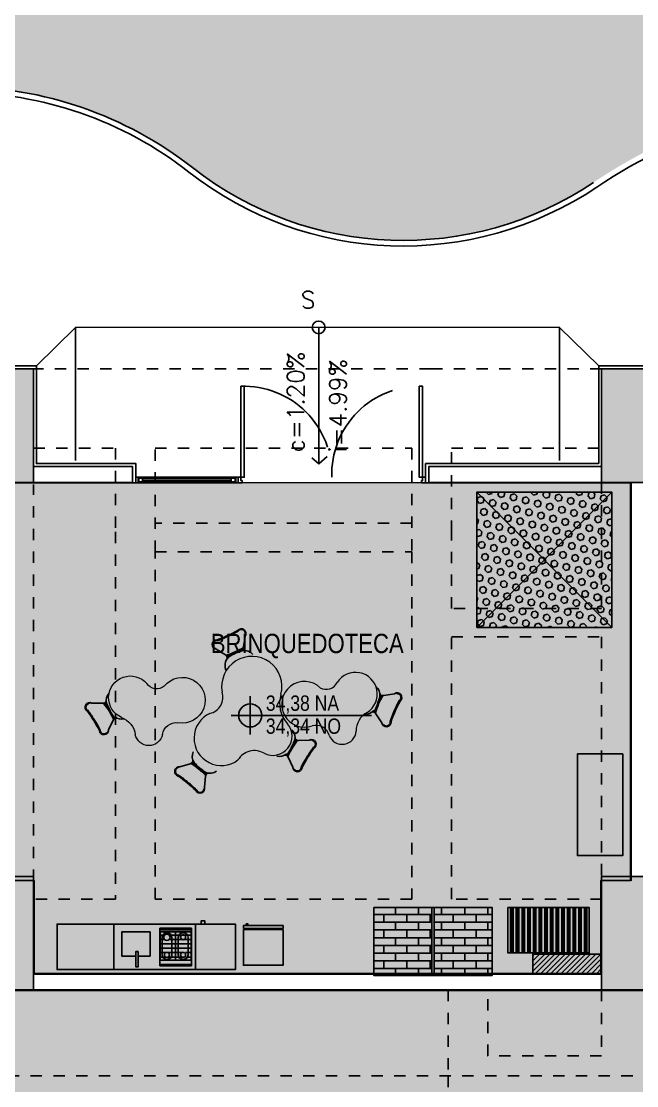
# Model space of a CAD drawing. Header units: metres. Extents: x -154 to 570, y -18 to 184.
# Drawn here: x 20.19 to 25.61, y 3.12 to 12.49 of the extents above; entities that cross this region are included whole.
import ezdxf
from ezdxf.enums import TextEntityAlignment as Align
from ezdxf.xclip import XClip

# ---------------------------------------------------------------- set-up
doc = ezdxf.new("R2010")
doc.units = ezdxf.units.M
doc.header["$XCLIPFRAME"] = 0
for name, pattern in [('DASHDOT', [1, 0.5, -0.25, 0, -0.25]), ('PUC TORRE B$0$DASHEDX2', [1.5, 1, -0.5]), ('PUC TORRE B$0$ESTILO_TQS_0004', [1.1199999999999999, 0.5, -0.2, 0.01, -0.2, 0.01, -0.2]), ('PUC$0$DASHEDX2', [1.5, 1, -0.5])]:
    doc.linetypes.add(name, pattern=pattern)
for name, color, linetype in [('ARQ-AUX', 7, 'Continuous'), ('ARQ-SIM - EMBASAM', 1, 'Continuous'), ('ARQ-TXT - EMBASAM', 2, 'Continuous'), ('PA-NIVEL', 7, 'Continuous'), ('PA-PAISAGISMO', 7, 'Continuous'), ('PA-PLANTIO', 84, 'DASHDOT'), ('PUC TORRE B$0$1', 232, 'PUC TORRE B$0$DASHEDX2'), ('PUC TORRE B$0$205', 7, 'PUC TORRE B$0$ESTILO_TQS_0004'), ('PUC TORRE B$0$4', 2, 'Continuous'), ('PUC TORRE B$0$JL-LAY', 7, 'Continuous'), ('PUC TORRE B$0$JL-LAY-01', 7, 'Continuous'), ('PUC TORRE B$0$LAY', 7, 'Continuous'), ('PUC$0$ARQ-ALV ACAB', 4, 'Continuous'), ('PUC$0$ARQ-ALV OSSO', 5, 'Continuous'), ('PUC$0$ARQ-CAX @ 1', 1, 'Continuous'), ('PUC$0$ARQ-ENCH', 1, 'Continuous'), ('PUC$0$ARQ-PRJ', 7, 'PUC$0$DASHEDX2')]:
    doc.layers.add(name, color=color, linetype=linetype)
doc.layers.add('PUC TORRE B$0$ARVORE', color=7, linetype='Continuous', lineweight=0)
doc.layers.add('PUC$0$ARQ-FORRO', color=9, linetype='Continuous', lineweight=5)
doc.styles.add('Adesa', font='ARIALN.TTF')
doc.styles.add('Romans', font='romans.shx')
pattern_1 = [(0, (2238.467197646939, -406.7724072351666), (0, 0.0677418), []), (90, (2238.467197646939, -406.7724072351666), (-0.1016, 0.0677418), [0.0677418, -0.0677418])]

# ---------------------------------------------------------------- blocks, each defined once
blk = doc.blocks.new('A$C23B574F5')
at = {"layer": 'PA-PLANTIO'}
h = blk.add_hatch(dxfattribs=at)
h.set_pattern_fill('DOTS', color=256, scale=0.075, style=0)
h.set_pattern_definition([(0, (-753.5702859234667, 160.3368946372611), (0.05953124999999999, 0.1190625), [0, -0.1190625])])
edge = h.paths.add_edge_path()
edge.add_line((5.6471379322644, 11.91309083452503), (19.63713947597205, 11.91309083452505))
edge.add_arc((19.63713947597204, 8.571317961250827), 3.341772873274227, 51.89850503462611, 89.99999999999989, ccw=False)
edge.add_arc((23.5540871295647, 13.56651805394638), 3.006022246848249, 231.8985050346254, 303.9021427119769)
edge.add_arc((27.82764212869518, 7.207311020256581), 4.655752118657622, 90.00000000000148, 123.9021427119796, ccw=False)
edge.add_line((27.82764212869506, 11.8630631389142), (27.82764382394578, 12.21306313891062))
edge.add_line((27.82764382394578, 12.21306313891062), (33.58726849330014, 12.21303872888861))
edge.add_arc((33.60552698468043, 4.990001946815674), 7.223059859068456, 64.87318135978848, 90.14483274829229, ccw=False)
edge.add_line((36.67260613036171, 11.52954468632071), (36.52398812916158, 11.21266507240115))
edge.add_line((36.52398812916158, 11.21266507240115), (40.35822401174743, 9.414360377448636))
edge.add_arc((40.78736014314138, 10.32943870426199), 1.010705774927249, 244.8752500238889, 333.8947988730812)
edge.add_line((41.69496143245283, 9.884707253708408), (36.87879166007372, 12.15538880395325))
edge.add_line((36.87879166007372, 12.15538880395325), (25.95489646757983, 17.48008694338371))
edge.add_line((25.95489646757983, 17.48008694338371), (22.9760299936753, 14.60791896651687))
edge.add_arc((20.13292948327353, 17.20423515933889), 3.850204966668223, 270.00000000000347, 317.5977068586785, ccw=False)
edge.add_line((20.13292948327376, 13.35403019267067), (9.498391149525899, 13.35403019267064))
edge.add_arc((9.498391149526391, 24.43984420138084), 11.0858140087102, 245.934321572774, 269.99999999999744, ccw=False)
edge.add_line((4.977778257290424, 14.31762451821523), (3.908959512757629, 12.19177934306619))
edge.add_arc((5.647137932264588, 17.47293885096174), 5.559848016436714, 251.7821678028428, 269.9999999999981)
at = {"layer": 'PA-PAISAGISMO', "color": 7}
for p, q in [((20.66863220787398, 9.794729209230047), (20.32498870526239, 9.454925222021762)), ((24.93134560419754, 9.795225232605556, -1.819982839693817e-09), (20.66863220787398, 9.794729209230047)), ((20.66863220787398, 9.794729209230047), (20.66947922437321, 8.621108911258949, 3.727725630743497e-06)), ((24.93134519740712, 9.794661586574673), (24.93049818090789, 8.621041288603575, 3.727725631145953e-06)), ((24.93134519740712, 9.794661586574673), (25.27498870001871, 9.454857599366388)), ((22.8100253065688, 8.594186805762376, 4.318356324108232e-06), (22.75008011685409, 8.644582861612662, 5.654990914341663e-06))]:
    blk.add_line(p, q, dxfattribs=at)
at = {"layer": 'PA-PAISAGISMO', "color": 7, "elevation": 4.318356323902826e-06}
blk.add_lwpolyline([(22.810025306567, 9.794186805762376), (22.8100253065688, 8.594186805762376), (22.88621632400478, 8.657938329192007)], dxfattribs=at)
at = {"layer": 'PA-PAISAGISMO', "color": 7}
blk.add_circle((22.810025306567, 9.794186805762376, 4.318356324716093e-06), 0.0562029828411177, dxfattribs=at)
at = {"layer": 'PA-PAISAGISMO', "ltscale": 0.1}
for centre, radius, start, end in [((19.63713947597216, 8.571317961251527, -2.449992414360688e-06), 3.341772873273539, 51.89850503462058, 90), ((19.63713947597216, 8.571317961251527, -2.449992414360688e-06), 3.291772873273539, 51.89850503462058, 90), ((27.82764212869506, 7.20731102025788, -2.449992414360688e-06), 4.605752118656316, 90, 123.902142711992), ((23.55408712956478, 13.56651805394607, -2.449992414350824e-06), 3.056022246847973, 231.8985050346206, 303.9021427119998), ((23.55408712956478, 13.56651805394607, -2.449992414350824e-06), 3.006022246847973, 231.8985050346206, 303.9021427119998)]:
    blk.add_arc(centre, radius, start, end, dxfattribs=at)
at = {"layer": 'PA-NIVEL', "insert": (22.65246368414075, 10.11267507623553, 6.47753448665082e-06), "char_height": 0.15, "attachment_point": 1, "style": 'Romans'}
blk.add_mtext_dynamic_manual_height_columns('S{\\C7; }', width=0.3358068664774692, gutter_width=0, heights=[0.06256572396091631], dxfattribs=at)
at = {"layer": 'PA-NIVEL', "char_height": 0.15, "attachment_point": 1, "rotation": 90, "style": 'Romans'}
for s, insert in [('c=1.20%{\\C7; }', (22.53329514896745, 8.694139085261243, 3.656416792171823e-06)), ('i=4.99%{\\C7; }', (22.90435511474357, 8.694139085261243, 3.656416792171823e-06))]:
    blk.add_mtext_dynamic_manual_height_columns(s, width=2.128036967483695, gutter_width=0, heights=[0.6232018063408313], dxfattribs=dict(at, insert=insert))
blk = doc.blocks.new('PUC TORRE B$0$cozinha')
for p, q in [((4e-16, -0.3499999999999943), (-0.3999999999999968, -0.3499999999999943)), ((-0.3638704406157887, -0.3860306259255139), (-0.0338704406157904, -0.3860306259255139)), ((-0.3638704406157958, -0.6660306259255436), (-0.3638704406157887, -0.3860306259255139)), ((-0.34854508251333, -0.6660306259255436), (-0.3485450825133229, -0.3860306259255139)), ((-0.3310594975011059, -0.3892610614940395), (-0.0821271714045269, -0.3892610614940395)), ((-0.3310594975011059, -0.3892610614940395), (-0.0821271714045127, -0.3892610614940395)), ((-0.3310594975011059, -0.6633635491348286), (-0.3310594975011059, -0.3892610614940395)), ((-0.3231246377244661, -0.4626941026029386), (-0.3231246377244661, -0.4566583161069105)), ((-0.3039718284855839, -0.3892610614940395), (-0.3039718284855839, -0.4464777117909194)), ((-0.3039718284855839, -0.4666321976706627), (-0.303971828485591, -0.4498379361715195)), ((-0.2831246377244669, -0.4166583161069184), (-0.1300620311811658, -0.4166583161069184)), ((-0.2634711277436184, -0.3892610614940395), (-0.2634711277436255, -0.4491492680774912)), ((-0.2634711277436255, -0.4639606413840909), (-0.2634711277436326, -0.4525094924580629)), ((-0.2634711277436255, -0.4673208657646626), (-0.2634711277436326, -0.5816317449477709)), ((-0.2261158492036843, -0.3892610614940395), (-0.2261158492036914, -0.660863549134831)), ((-0.18851299681062, -0.3892610614940395), (-0.1885129968106272, -0.660863549134831)), ((-0.1504862767151609, -0.3892610614940395), (-0.1504862767151609, -0.437864759470358)), ((-0.150486276715168, -0.4752451499912809), (-0.1504862767151751, -0.4528139683019106)), ((-0.1504862767151751, -0.4670163899208433), (-0.150486276715168, -0.5933385217689704)), ((-0.1079711277436219, -0.3892610614940395), (-0.1079711277436219, -0.4386188906476889)), ((-0.1079711277436219, -0.4744910188139501), (-0.107971127743629, -0.4551395963321454)), ((-0.107971127743629, -0.4646907618906369), (-0.107971127743629, -0.5956641497992337)), ((-0.0900620311811595, -0.4566583161069105), (-0.0900620311811666, -0.462694102602967)), ((-0.0821271714045127, -0.3892610614940395), (-0.0821271714045411, -0.6633635491348286)), ((-0.0452843693768417, -0.3860306259255139), (-0.0452843693768488, -0.6660306259255151)), ((-0.0338704406157904, -0.3860306259255139), (-0.0338704406157975, -0.6660306259255151)), ((-0.3310594975011059, -0.5263123053144341), (-0.082127171404534, -0.5263123053144341)), ((-0.303971828485591, -0.4699924220512344), (-0.303971828485591, -0.5804285599696755)), ((-0.1300620311811658, -0.502694102602959), (-0.2831246377244669, -0.502694102602959)), ((-0.2831246377244669, -0.5596828695739761), (-0.1300620311811658, -0.5596828695739761)), ((-0.3231246377244661, -0.6057186560700245), (-0.3231246377244661, -0.5996828695739965)), ((-0.303971828485591, -0.6229509051872526), (-0.303971828485591, -0.6633635491348286)), ((-0.1300620311811658, -0.6457186560700166), (-0.2831246377244669, -0.6457186560700166)), ((-0.2634711277436255, -0.6217477202091573), (-0.2634711277436255, -0.6633635491348286)), ((-0.1504862767151751, -0.6100409433879292), (-0.150486276715168, -0.6633635491348286)), ((-0.107971127743629, -0.6077153153576944), (-0.107971127743629, -0.6633635491348286)), ((-0.0900620311811595, -0.5996828695739965), (-0.0900620311811666, -0.6057186560700245)), ((-0.0338704406157975, -0.6660306259255151), (-0.3638704406157958, -0.6660306259255436)), ((-0.0821271714045411, -0.6633635491348286), (-0.3310594975011059, -0.6633635491348286))]:
    blk.add_line(p, q)
for points in [[(1.8e-15, -1.069999999999993), (1.8e-15, 0), (-0.3999999999999968, 0), (-0.3999999999999968, -1.069999999999993)], [(-0.4299999999999966, -0.269999999999996), (-0.3999999999999968, -0.269999999999996), (-0.3999999999999968, -0.2999999999999971), (-0.4299999999999966, -0.2999999999999971)], [(-0.160326432060967, -0.8569696130208797), (-0.022850914035641, -0.8569696130208797), (-0.022850914035641, -0.8757981996219257), (-0.160326432060967, -0.8757981996219257)]]:
    blk.add_lwpolyline(points, close=True)
for points in [[(-0.1999999999999975, -0.9998583489498004), (-0.3317265487209484, -0.9998583489498004), (-0.3317265487209484, -0.7508448753613095), (-0.1999999999999975, -0.7508448753613095)], [(-0.1185421393192287, -0.8757981996219257), (-0.1185421393192287, -0.9998583489498004), (-0.3317265487209484, -0.9998583489498004), (-0.3317265487209484, -0.7508448753613095), (-0.1185421393192287, -0.7508448753613095), (-0.1185421393192287, -0.8569696130208797)]]:
    blk.add_lwpolyline(points)
for centre, radius in [((-0.2842980932052983, -0.4599151791113627), 0.0221044494423239), ((-0.1295535394315239, -0.4599151791113912), 0.0221044494423239), ((-0.2842980932052983, -0.6029397325784487), 0.0280624818763311), ((-0.1295535394315239, -0.6029397325784487), 0.0221044494423239)]:
    blk.add_circle(centre, radius)
for centre, radius, start, end in [((-0.2831246377244669, -0.4566583161069105), 0.0400000000000001, 90.00000000000159, 180), ((-0.2831246377244669, -0.4626941026029386), 0.0399999999999992, 180, 270), ((-0.1300620311811587, -0.4566583161069105), 0.0400000000000005, 3.2569e-12, 90.00000000000811), ((-0.1300620311811658, -0.462694102602967), 0.040000000000001, 269.9999999999968, 359.9999999999968), ((-0.2831246377244669, -0.5996828695739965), 0.0400000000000001, 90.00000000000159, 180), ((-0.1300620311811587, -0.5996828695739965), 0.0400000000000005, 3.2569e-12, 90.00000000000811), ((-0.2831246377244669, -0.6057186560700245), 0.0399999999999992, 180, 270), ((-0.1300620311811658, -0.6057186560700245), 0.040000000000001, 269.9999999999968, 359.9999999999968)]:
    blk.add_arc(centre, radius, start, end)
blk = doc.blocks.new('PUC TORRE B$0$aeryrt')
at = {"layer": 'PUC TORRE B$0$LAY', "true_color": 0xbd282d}
h = blk.add_hatch(dxfattribs=at)
h.set_pattern_fill('ANGLE', color=242)
h.set_pattern_definition([(0, (0, 0), (0, 6.985), [5.08, -1.905]), (90, (0, 0), (-6.985, 4.277078946022131e-16), [5.08, -1.905])])
h.paths.add_polyline_path([(2237.957277743279, -406.4724072351665), (2238.997117550598, -406.4724072351665), (2238.997117550598, -407.0724072351666), (2237.957277743279, -407.0724072351666)])
at = {"layer": 'PUC TORRE B$0$LAY'}
h = blk.add_hatch(dxfattribs=at)
h.set_pattern_fill('AR-BRSTD', color=256, scale=0.001)
h.set_pattern_definition(pattern_1)
h.paths.add_polyline_path([(2238.467197646939, -406.4724072351665), (2237.957277743279, -406.4724072351665), (2237.957277743279, -407.0724072351666), (2238.467197646939, -407.0724072351666)])
h = blk.add_hatch(dxfattribs=at)
h.set_pattern_fill('AR-BRSTD', color=256, scale=0.001)
h.set_pattern_definition(pattern_1)
h.paths.add_polyline_path([(2238.487197646939, -406.4724072351665), (2238.997117550598, -406.4724072351665), (2238.997117550598, -407.0724072351666), (2238.487197646939, -407.0724072351666)])
for points in [[(2237.957277743279, -406.4724072351665), (2238.997117550598, -406.4724072351665), (2238.997117550598, -407.0724072351666), (2237.957277743279, -407.0724072351666)], [(2238.487197646939, -407.0724072351666), (2238.467197646939, -407.0724072351666), (2238.467197646939, -406.4724072351665), (2238.487197646939, -406.4724072351665)]]:
    blk.add_lwpolyline(points, close=True, dxfattribs=at)
blk = doc.blocks.new('PUC TORRE B$0$rfty')
at = {"layer": 'PUC TORRE B$0$JL-LAY-01'}
for p, q in [((2238.79827766624, -407.4698790651083), (2238.797626263393, -407.4737936104052)), ((2238.803849414506, -407.5128831403423), (2238.842107291257, -407.5996415698963)), ((2238.845817341477, -407.6200191219219), (2239.00425955417, -407.6463848172049)), ((2239.078661192986, -407.5586134005324), (2239.014368819146, -407.6283068786934))]:
    blk.add_line(p, q, dxfattribs=at)
for centre, radius, start, end in [((2238.830516390289, -407.481848906389), 0.0409176156988793, 53.29806434605936, 229.3283197141704), ((2238.829441910853, -407.4799771278515), 0.0327594415930612, 45.46838859993795, 162.0462656115342), ((2239.164772756345, -406.1925407659335), 1.294130990124435, 256.1494666407175, 264.9549809104627), ((2238.842649206897, -407.4876440418368), 0.0471052002714129, 162.900505189022, 206.8944342669193), ((2239.161466957593, -406.2102934407759), 1.284076523905109, 256.0733576528499, 260.5677017116307), ((2239.168959530051, -406.1640056654444), 1.330966398110845, 260.5760730654852, 264.9070689983834), ((2239.065104277456, -407.5191927007837), 0.0327594415930465, 359.0581819396077, 115.6360589512089), ((2239.063481536972, -407.5206156464172), 0.040917615698934, 291.7761278369703, 107.8063832052356), ((2239.04693434514, -407.519951905854), 0.0509254265614076, 315.0442113913239, 0.2483482701969231), ((2238.868537508137, -407.7272566536441), 0.0965237967915878, 97.36236880071766, 155.2351444257892), ((2238.818108194549, -407.6145374908215), 0.0282461520031622, 309.3726543515804, 31.82732570309598), ((2239.02696591208, -407.0247795284267), 0.6092361666212187, 252.7132951755765, 268.3911523755486), ((2238.852509799832, -408.1404034170498), 0.5088879263494751, 81.87094510115564, 89.58805843099682), ((2238.829404428877, -408.13655855046), 0.5088879263494751, 71.51638912014498, 79.23350244997461), ((2239.032250662242, -407.6501720288296), 0.0282461520031622, 129.2771218480539, 211.7317931995432), ((2239.249253808043, -407.8969668878245), 0.5133463336214393, 155.8353464091655, 159.1891988621329), ((2238.94803553708, -407.740485582798), 0.0965237967915878, 5.869303125356541, 63.74207875041488)]:
    blk.add_arc(centre, radius, start, end, dxfattribs=at)
blk = doc.blocks.new('PUC TORRE B$0$fy')
at = {"layer": 'PUC TORRE B$0$ARVORE', "linetype": 'Continuous', "ltscale": 0.01}
for centre, radius, start, end in [((2240.315297953367, -410.3458857311001), 0.2015844579105656, 11.90225777879921, 254.6848960720229), ((2240.60861689894, -410.2598855467727), 0.1058428138272266, 204.817213413901, 299.6700735469907), ((2240.735434350175, -410.5278353844603), 0.1910744091215983, 267.4092089220668, 112.9238008493676), ((2240.224262865715, -410.6546883040812), 0.1204583982134495, 341.157780564274, 71.71598140360395), ((2240.456179482961, -410.7244559067569), 0.121885827314658, 165.3318392514336, 322.1530843818377), ((2240.707990117437, -410.9070440006874), 0.1892662593035654, 84.2971620740757, 145.278210163242)]:
    blk.add_arc(centre, radius, start, end, dxfattribs=at)
blk = doc.blocks.new('PUC TORRE B$0$dtyuty')
at = {"layer": 'PUC TORRE B$0$LAY'}
h = blk.add_hatch(dxfattribs=at)
h.set_pattern_fill('GOST_GROUND', color=256, scale=0.005, angle=45.00000000006678)
h.set_pattern_definition([(90, (0, 0), (0.04999999999994173, 0.05000000000005828), [0.1]), (90, (0.01060660171778585, 0.01060660171781058), (0.04999999999994173, 0.05000000000005828), [0.1]), (90, (0.0212132034355717, 0.02121320343562115), (0.04999999999994173, 0.05000000000005828), [0.1])])
h.paths.add_polyline_path([(2241.146716649669, -406.8724072351665), (2241.146716649669, -406.4724072351665), (2240.430087085781, -406.4724072351665), (2240.430087085781, -406.8724072351665)])
blk.add_lwpolyline([(2240.430087085781, -406.4724072351665), (2241.146716649669, -406.4724072351665), (2241.146716649669, -406.8724072351665), (2240.430087085781, -406.8724072351665)], close=True, dxfattribs=at)
blk = doc.blocks.new('PUC TORRE B$0$A$C62b66212')
at = {"layer": 'PUC TORRE B$0$JL-LAY'}
h = blk.add_hatch(dxfattribs=at)
h.set_pattern_fill('HEX', color=254, scale=0.01, angle=315.4262433211011, style=0)
h.set_pattern_definition([(315.4262433211011, (-2182.223607189607, 30.49117753555573), (0.03859529237420677, 0.03917385490419587), [0.03174999999999999, -0.06349999999999999]), (75.42624332110111, (-2182.223607189607, 30.49117753555573), (-0.05322319969830261, 0.01383757621045295), [0.03174999999999985, -0.06349999999999971]), (15.42624332110112, (-2182.200990153938, 30.46889453311963), (-0.01462790732409585, 0.0530114311146488), [0.03175, -0.0635])])
h.paths.add_polyline_path([(0.09622593715146621, 4.277390350591425), (-1.093774062848588, 4.277390350591538), (-1.093774062848588, 3.885200524224281), (-1.09377112387012, 3.885200524213481), (-1.093774062848588, 3.090201578327203), (0.09622593715101146, 3.09020157832709)])
at = {"layer": 'PUC TORRE B$0$ARVORE', "linetype": 'Continuous', "ltscale": 0.01}
for centre, radius, start, end in [((-3.073506040660504, 2.567237624614563, 4.318352218877132e-06), 0.2656254497157169, 345.2220216266667, 190.7366135539705), ((-3.474823843170725, 2.473549357600461, 4.31835221957811e-06), 0.147139248794652, 282.6300261184906, 17.48288625158905), ((-2.566277274012464, 2.418657872501569, 4.318352217893536e-06), 0.2631118184514553, 162.1099747786831, 223.0910228678472), ((-3.341467413210466, 2.111632040112283, 4.318352219201461e-06), 0.2406446576546024, 114.8642353798653, 307.3485438801885), ((-2.888284460467275, 2.130072805326165, 4.31835221837795e-06), 0.1694417260964781, 243.1446519560333, 39.96589708642938), ((-3.051148569217276, 1.835410705512913, 4.318352218568584e-06), 0.1674573604313485, 58.97059326887571, 149.5287941082117)]:
    blk.add_arc(centre, radius, start, end, dxfattribs=at)
at = {"layer": 'PUC TORRE B$0$JL-LAY'}
for p, q in [((0.09622593715146621, 4.277390350591425, -4.318356323902769e-06), (-1.093774073241384, 3.08739035059137, -4.318356323902769e-06)), ((-1.093774062848588, 4.277390350591538, -4.318356323902769e-06), (0.09622593715146621, 3.08739035059137, -4.318356323902769e-06)), ((-3.147917761006347, 0.4621090734733642), (-2.797917761007803, 0.4621090734734778)), ((-3.147917761006347, 0.437109073471909), (-2.797917761007803, 0.437109073471909)), ((-3.147917761006347, 0.427109073469758), (-2.797917761007803, 0.4271090734700991)), ((-3.132917761006475, 0.4271090734698717), (-3.132917761007384, 0.4371090734716816))]:
    blk.add_line(p, q, dxfattribs=at)
at = {"layer": 'PUC TORRE B$0$JL-LAY', "elevation": -4.318356323902769e-06}
blk.add_lwpolyline([(-1.093774062848588, 3.08739035059137), (0.09622593715146621, 3.08739035059137), (0.09622593715146621, 4.277390350591425), (-1.093774062848588, 4.277390350591538)], close=True, dxfattribs=at)
at = {"layer": 'PUC TORRE B$0$JL-LAY'}
for points in [[(0.1924103420325807, 1.973954713066071), (0.1924103420325807, 1.973954713066071), (0.02612133005930417, 1.973954713066071), (-0.2075896579670555, 1.973954713066071), (-0.2075896579670555, 1.973954713066071), (-0.2075896579670555, 1.078954713067908), (0.1924103420325807, 1.078954713067453), (0.1924103420325807, 1.973954713066071)], [(-4.288324816709583, 0.07460907347513768), (-4.788324816710038, 0.07460907347604717), (-4.788324816710038, 0.4746090734775024), (-4.288324816709583, 0.4746090734763655)], [(-2.797917761007803, 0.437109073471909), (-2.797917761007803, 0.4621090734734778), (-3.147917761006347, 0.4621090734733642), (-3.147917761006347, 0.437109073471909)], [(-3.147917761006347, 0.427109073469758), (-3.147917761006347, 0.1121090734750467), (-2.797917761006438, 0.112109073474592), (-2.797917761007803, 0.4271090734700991)]]:
    blk.add_lwpolyline(points, dxfattribs=at)
blk.add_lwpolyline([(-3.122917761012623, 0.4771090734730095), (-3.107917761011841, 0.4771090734726684), (-3.107917761011386, 0.4621090734731368), (-3.122917761011713, 0.4621090734734778)], close=True, dxfattribs=at)
at = {"layer": 'PUC TORRE B$0$JL-LAY-01'}
for p, q in [((-1.996620705355326, 2.341949439518373, 4.318352216821848e-06), (-1.932713752064956, 2.489309495069676, 4.318352216758649e-06)), ((-1.818607830339261, 2.504117063087904, 4.318352216555015e-06), (-1.912043902025289, 2.487980435801489, 4.318352216720295e-06)), ((-4.481522382378898, 2.421226636533618, 4.318352221403301e-06), (-4.386725750332062, 2.419155698361664, 4.318352221228872e-06)), ((-4.281385080203108, 2.28731628561377, 4.318352220987676e-06), (-4.366482977169198, 2.423541953469964, 4.31835222119339e-06)), ((-4.333923431235235, 2.184948580188319, 4.318352221046499e-06), (-4.294205622631125, 2.271048440303531, 4.318352221005215e-06)), ((-1.929451924174373, 2.248526849756217, 4.318352216664632e-06), (-1.981524813895248, 2.327767649779105, 4.318352216789006e-06)), ((-1.896367922277932, 2.220493946160332, 4.318352216593771e-06), (-1.900008666765643, 2.222072860385083, 4.318352216601018e-06)), ((-4.362473760219018, 2.152310051110021, 4.31835222108687e-06), (-4.359108106972599, 2.154412518417672, 4.318352221081473e-06)), ((-2.766327902490048, 1.960242006319902, 4.318352218092422e-06), (-2.682018577708277, 2.096957120355341, 4.318352217987952e-06)), ((-2.566967714445582, 2.095306573206528, 4.31835221777657e-06), (-2.661750797430159, 2.0926879071028, 4.318352217949259e-06)), ((-3.706059485794867, 1.859540068256877, 4.318352219777238e-06), (-3.615495813039161, 1.887627635065201, 4.31835221962159e-06)), ((-3.597687628967833, 1.898204859617977, 4.318352219592833e-06), (-3.473793758500506, 1.795982584589922, 4.318352219328476e-06)), ((-2.713198918188482, 1.858179591737496, 4.318352217957769e-06), (-2.753413573753278, 1.9440485134146, 4.318352218062841e-06)), ((-3.742159198846366, 1.835514965071752, 4.31835221983459e-06), (-3.739633648873223, 1.838575943328237, 4.318352219831082e-06)), ((-2.684460470925842, 1.825706579644645, 4.318352217893244e-06), (-2.687838216651016, 1.827789564129773, 4.318352217900194e-06)), ((-3.491170446398428, 1.682239557722369, 4.318352219318721e-06), (-3.480795930603563, 1.776489542625541, 4.318352219334177e-06))]:
    blk.add_line(p, q, dxfattribs=at)
for centre, radius, start, end in [((-2.042262540705906, 2.493202705843885, 4.318352216960771e-06), 0.0965237967915878, 353.3647828188808, 51.23755844393188), ((-4.382169447022989, 2.447031946372135, 4.318352221230717e-06), 0.0282461520031622, 260.7172300816245, 343.1719014331179), ((-4.258729407425562, 2.443673083353133, 4.31835222100334e-06), 0.0965237967915878, 137.3094113589293, 195.1821869839845), ((-1.398429942442817, 2.170798075332641, 4.318352215663352e-06), 0.6092361666212187, 148.7157091937377, 164.3935663937118), ((-2.439264491983977, 2.608686844270267, 4.318352217730325e-06), 0.508887926349475, 337.8733591193083, 345.5904724491598), ((-1.920692576400143, 2.514869941831478, 4.318352216745971e-06), 0.0282461520031622, 205.3750683697406, 287.8297397212312), ((-0.624772314416532, 1.834545255687999, 4.318352214123024e-06), 1.294130990124432, 152.1518806588361, 160.9573949285658), ((-0.5985380936963338, 1.822564158192677, 4.318352214070581e-06), 1.330966398110845, 152.1997925709072, 156.5307885038141), ((-1.794945364620162, 2.47073534667669, 4.318352216499459e-06), 0.040917615698934, 309.3004783640452, 125.3307337323277), ((-1.803374379618162, 2.456480459261115, 4.318352216509689e-06), 0.0509254265614076, 56.85851329911053, 102.0626501779629), ((-1.792869270651408, 2.471325172740364, 4.318352216495871e-06), 0.0327594415930465, 301.4708026180818, 58.04867962970037), ((-4.499960866092806, 2.384698926602624, 4.318352221423725e-06), 0.040917615698934, 63.2162360705424, 239.2464914388221), ((-4.502101563738506, 2.384973652905643, 4.318352221427748e-06), 0.0327594415930465, 130.4982901731589, 247.0761671847727), ((-4.489506897413776, 2.371855070175258, 4.318352221399877e-06), 0.0509254265614076, 86.48431962489155, 131.6884565037642), ((-5.562587738972979, 1.581662857470718, 4.318352223076886e-06), 1.294130990124432, 27.58957487429899, 36.39508914402948), ((-5.586749979565866, 1.565915884316013, 4.318352223115395e-06), 1.330966398110845, 32.0161812990521, 36.34717723194958), ((-4.847496013193449, 2.029162475172768, 4.318352221930427e-06), 0.6092361666212187, 24.15340340914895, 39.83126060913179), ((-3.883299685012389, 2.616877179942122, 4.318352220378865e-06), 0.508887926349475, 202.956497353704, 210.6736106835506), ((-2.07432771283402, 2.419265124678077, 4.318352216992482e-06), 0.0965237967915878, 264.9839609231252, 319.7444927685492), ((-2.007065976820741, 2.315705556288435, 4.318352216831389e-06), 0.0282461520031622, 25.27953586620134, 107.7342072176984), ((-0.6414742605547872, 1.841410440655579, 4.318352214156133e-06), 1.284076523905109, 156.5391598576613, 161.0335039164493), ((-5.547091583346173, 1.590934045648794, 4.318352223051887e-06), 1.284076523905109, 27.51346588641989, 32.00780994520952), ((-4.267155440703391, 2.262916235148651, 4.318352220952685e-06), 0.0282461520031622, 80.81276258515206, 163.2674339366639), ((-4.216031726290112, 2.375322156527716, 4.318352220900124e-06), 0.0965237967915878, 228.8024770343142, 283.5630088797462), ((-1.888910807883803, 2.254064824514671, 4.318352216592384e-06), 0.0409176156988793, 187.7785418551273, 3.808797223226441), ((-1.887922625428473, 2.252146086287098, 4.318352216589872e-06), 0.0327594415930612, 255.060595957758, 11.63847296935677), ((-4.374837367044165, 2.184399826036753, 4.318352221121255e-06), 0.0409176156988793, 184.7381725796374, 0.7684279477378867), ((-4.375529411967364, 2.182355532815393, 4.318352221121775e-06), 0.0327594415930612, 176.9084968335071, 293.486373845126), ((-4.378523000090354, 2.197330601062049, 4.318352221132735e-06), 0.0471052002714129, 294.3406134226071, 338.334542500493), ((-2.789886672086141, 2.116465282701654, 4.318352218192705e-06), 0.0965237967915878, 345.1488865329276, 43.02166215797929), ((-1.887187879674457, 2.267399754289215, 4.318352216594103e-06), 0.0471052002714129, 210.2124273023753, 254.2063563802739), ((-2.198734732633511, 1.705363659202817, 4.318352216959368e-06), 0.6092361666212187, 140.499812907781, 156.1776701077572), ((-3.166310950536172, 2.287497145637474, 4.31835221894487e-06), 0.508887926349475, 329.6574628333551, 337.3745761632089), ((-2.666468101740975, 2.120537362088896, 4.318352217968085e-06), 0.0282461520031622, 197.1591720837893, 279.6138434352891), ((-2.548318470821414, 2.058886016006511, 4.318352217729086e-06), 0.040917615698934, 301.0845820780852, 117.1148374463742), ((-2.558698049440409, 2.045981967929606, 4.318352217743384e-06), 0.0509254265614076, 48.64261701315273, 93.84675389200541), ((-2.546179396363186, 2.059173107296601, 4.318352217725273e-06), 0.0327594415930465, 293.2549063321201, 49.83278334375083), ((-3.501873644923762, 1.951456851550176, 4.318352219436768e-06), 0.0965237967915878, 155.79174273624, 213.6645183613045), ((-2.832188688876613, 2.047868777340796, 4.318352218245122e-06), 0.0965237967915878, 256.7680646371624, 311.5285964825948), ((-1.481069162010044, 1.262003520192479, 4.318352215482456e-06), 1.294130990124432, 143.9359843728773, 152.7414986426119), ((-1.456816334202813, 1.246396426377089, 4.318352215432318e-06), 1.330966398110845, 143.9838962849471, 148.3148922178613), ((-3.620011627954682, 1.915510470621086, 4.318352219640059e-06), 0.0282461520031622, 279.1995614589477, 1.654232810428568), ((-3.927829049511729, 1.370823004851559, 4.318352220004835e-06), 0.6092361666212187, 42.63573478646987, 58.31359198643649), ((-3.200715851741734, 2.234743136342388, 4.318352218988613e-06), 0.5088879263494751, 221.4388287310277, 229.1559420608583), ((-2.780416313846672, 1.935760140205787, 4.318352218109281e-06), 0.0282461520031622, 17.06363958024613, 99.51831093173759), ((-1.49661863055826, 1.271185012299782, 4.318352215514301e-06), 1.284076523905109, 148.3232635717046, 152.8176076304904), ((-3.711967209686463, 1.819051179992414, 4.318352219773257e-06), 0.0409176156988793, 81.69856744785844, 257.7288228159615), ((-3.714084584861666, 1.818633109040491, 4.318352219776983e-06), 0.0327594415930612, 148.9806215504889, 265.5584985621065), ((-3.69963121007595, 1.813702166317057, 4.3183522197487e-06), 0.0471052002714129, 104.1324528951009, 148.126381972992), ((-4.453990429755322, 0.7347158439415011, 4.3183522207362e-06), 1.284076523905109, 50.45918545039838, 54.95352950917383), ((-3.218783093971979, 2.249650044951352, 4.318352219027164e-06), 0.5088879263494751, 231.7933847120371, 239.5104980418825), ((-3.452562949331423, 1.777352022467767, 4.318352219282768e-06), 0.0282461520031622, 99.29509396247342, 181.7497653139787), ((-3.439710170098806, 1.900167051688413, 4.318352219304128e-06), 0.0965237967915878, 247.2848084116084, 305.1575840366705), ((-2.672282494555475, 1.85786725936515, 4.318352217882694e-06), 0.0409176156988793, 179.5626455691731, 355.5929009372722), ((-2.668671640816228, 1.870819115177483, 4.318352217880814e-06), 0.0471052002714129, 201.9965310164135, 245.9904600943136), ((-2.671578648664763, 1.85582699910907, 4.318352217880658e-06), 0.0327594415930612, 246.8446996717976, 3.422576683401169), ((-4.465213106900137, 0.7205688553169693, 4.318352220751588e-06), 1.294130990124435, 46.07190625156346, 54.87742052129402), ((-4.483991779995904, 0.6986795321029717, 4.318352220777988e-06), 1.330966398110845, 46.11981816363611, 50.45081409655862), ((-3.529800139335748, 1.668748890650306, 4.31835221938456e-06), 0.040917615698934, 203.2205039567805, 19.25075932506792), ((-3.529808423696977, 1.666590652405944, 4.318352219383786e-06), 0.0327594415930465, 195.3908282108207, 311.9687052224235), ((-3.541162660097598, 1.680796431104852, 4.318352219409782e-06), 0.0509254265614076, 310.7785388918361, 355.9826757707003)]:
    blk.add_arc(centre, radius, start, end, dxfattribs=at)
at = {"layer": 'PUC TORRE B$0$JL-LAY'}
for name, p, rotation in [('PUC TORRE B$0$rfty', (-2091.591888596382, -901.3743591739536, 4.318355714627687e-06), 33.7305999148921), ('PUC TORRE B$0$fy', (-2075.702819873256, -940.8176448891279, 4.31835567109593e-06), 34.84434267936365), ('PUC TORRE B$0$cozinha', (-3.218324816709874, 0.07460907347672929), 270)]:
    blk.add_blockref(name, p, dxfattribs=dict(at, rotation=rotation))
at = {"layer": 'PUC TORRE B$0$JL-LAY', "xscale": -1, "rotation": 333.7026271235009}
blk.add_blockref('PUC TORRE B$0$fy', (2186.56748575743, -622.2033930055874, 4.318347978901189e-06), dxfattribs=at)
at = {"layer": 'PUC TORRE B$0$JL-LAY'}
for name, p in [('PUC TORRE B$0$aeryrt', (-2239.955660997184, 407.0942802087659, -4.318354099199457e-06)), ('PUC TORRE B$0$dtyuty', (-2241.249696498954, 407.0929470986848, -4.31835253242925e-06))]:
    blk.add_blockref(name, p, dxfattribs=at)
blk = doc.blocks.new('*U1662')
for points in [[(0, -0.1699999997352108), (0.02499999999906777, -0.1699999997354382), (0.02499999999906777, -0.1399999997352381), (0.03499999999928605, -0.1399999997352381), (0.03500000000031592, -0.1199999997354704), (-3.343730513223544e-13, -0.119999999735243), (0, -0.1699999997352108)], [(0.02499999999940883, -0.1699999997354382), (0.02499999999940876, -0.9699999997364899), (0.05499999999960884, -0.9699999997364899), (0.05499999999960892, -0.1699999997354382)], [(1.625000000001455, -0.1699999997354382), (1.625000000001455, -0.970176107785693), (1.595000000001255, -0.970176107785693), (1.595000000001255, -0.1699999997354382)], [(1.64999999999859, -0.169999999735154), (1.624999999999068, -0.1699999997354382), (1.624999999999068, -0.1399999997352381), (1.61499999999885, -0.1399999997352381), (1.614999999998856, -0.1200000004069048), (1.649999999999961, -0.1200000004066775), (1.64999999999859, -0.1699999997352108)]]:
    blk.add_lwpolyline(points, close=True)
at = {"layer": 'PUC$0$ARQ-PRJ'}
for centre, start, end in [((0.05045417578521499, -0.1957951123371053), 268.1177731609957, 1.90744690667856), ((1.599545824218378, -0.1957951123371053), 178.0925530933217, 271.8822268390108)]:
    blk.add_arc(centre, 0.7749752393757076, start, end, dxfattribs=at)
blk = doc.blocks.new('*U1647')
at = {"color": 0, "linetype": 'ByBlock', "ltscale": 0.5}
for points in [[(0.019999999999925, -0.0449999999999875), (0.0199999999998682, -0.0449999999999875), (0.0199999999998682, -0.04499999999998749), (0.0199999999998682, -0.04499999999998749), (0.0199999999998682, -0.04499999999998749), (0.01999999999981139, -0.04500000000000169), (0.0199999999998682, -0.04499999999998749), (0.0199999999998682, -0.0449999999999733), (0.019999999999925, -0.04499999999998749), (0.0299999999999159, -0.0449999999999732), (0.0299999999999727, -0.04999999999996868), (-5.68e-14, -0.04999999999996868), (0, 0), (0.0299999999999727, 0), (0.0299999999999727, -0.0049999999999955), (0.0199999999999818, -0.0049999999999955), (0.019999999999925, -0.0449999999999875)], [(0.8800000000000751, -0.04499999999997033), (0.8800000000001319, -0.04499999999997033), (0.8800000000001319, -0.04499999999997032), (0.8800000000001319, -0.04499999999997032), (0.8800000000001319, -0.04499999999997032), (0.8800000000001885, -0.04499999999998452), (0.8800000000001319, -0.04499999999997032), (0.8800000000001319, -0.04499999999995612), (0.8800000000000751, -0.04499999999997032), (0.8700000000000842, -0.04499999999995603), (0.8700000000000273, -0.04999999999995151), (0.9000000000000569, -0.04999999999995151), (0.9, 1.71737624121769e-14), (0.8700000000000273, 1.71737624121769e-14), (0.8700000000000273, -0.004999999999978326), (0.8800000000000182, -0.004999999999978326), (0.8800000000000751, -0.04499999999997033)], [(0.0249999999999204, -0.0100000000000051), (0.0600000006625032, -0.0099999999940792), (0.0600000006625032, -0.0399999999940803), (0.0249999999999204, -0.0400000000000063)], [(0.8749999994450598, -0.00999999999995952), (0.8399999993374968, -0.00999999999995952), (0.8399999993374968, -0.03999999999996073), (0.8749999994450598, -0.03999999999996073)]]:
    blk.add_lwpolyline(points, close=True, dxfattribs=at)
at = {"color": 8, "linetype": 'ByBlock', "ltscale": 0.5}
for points in [[(0.8699999994450959, 4.557376241217689e-14), (0.0299999999999727, 0)], [(0.8699999994450959, -0.04999999999992311), (0.0299999999999727, -0.04999999999996868)]]:
    blk.add_lwpolyline(points, dxfattribs=at)
at = {"color": 7, "linetype": 'ByBlock', "ltscale": 0.5}
blk.add_lwpolyline([(0.8399999993374968, -0.009999999999959572), (0.8399999993374968, -0.03999999999996067), (0.0600000006625032, -0.03999999999408035), (0.0600000006625032, -0.00999999999407915)], close=True, dxfattribs=at)
blk.add_lwpolyline([(0.0600000006625032, -0.0249999999940798), (0.8399999993374968, -0.02500000000626503)], dxfattribs=at)
blk = doc.blocks.new('PUC$0$forro area comum')
at = {"layer": 'PUC$0$ARQ-FORRO'}
h = blk.add_hatch(color=256, dxfattribs=at)
h.dxf.hatch_style = 1
h.paths.add_polyline_path([(14.95499870522973, 4.104887081562611), (19.94498870001204, 4.104898899601512), (19.94498870001204, 4.924857599366389), (20.30498870001204, 4.924857599366389), (20.30499063698566, 4.104899745351156), (25.29498843412482, 4.104911533144979), (25.29498887128091, 4.924856907708924), (25.55498800365691, 4.924892033562643), (25.55452701675794, 8.424700830001713), (19.94359660069317, 8.426234428367303), (19.94358411566514, 9.28486829737803), (14.9550231074735, 9.28486829737803)])
h = blk.add_hatch(color=256, dxfattribs=at)
h.dxf.hatch_style = 1
h.paths.add_polyline_path([(11.68820244177718, 2.454999636818978), (11.68820284765782, 2.05622806132993), (14.59822273577365, 2.054662714825245), (14.5981900061808, 2.455030064700213), (22.46060101801233, 2.455040507749809), (22.4605930877257, 2.05622706806376), (25.2950329609576, 2.056032659545406), (25.2950332190424, 2.455229665161291), (26.45623725045959, 2.454646449677419), (26.45628037683529, 3.954864600000015), (5.17003016, 3.959864600000001), (5.096326689760479, 3.958424440495265), (3.824562132071318, 3.959988809351742), (3.825039570835551, 9.240020724650371), (2.320193466877861, 9.240353962963303), (2.320109515405696, 3.954983991609906), (-1.060003724753184, 3.954983991609909), (-1.059989119006447, 4.304896208713335), (-0.3549890622065568, 4.30496049759732), (-0.3550037815530751, 4.55908449535753), (-0.2032194333476723, 4.560644704642472), (-0.2032177760033949, 8.425553129541443), (-4.865035370437809, 8.42555281408378), (-4.865042402612918, 4.964862680389363), (-4.655057410715946, 4.964862304497885), (-4.655012218094813, 4.104928355154752), (-3.944974996540912, 4.104865708328266), (-3.945019423459087, 3.954862955943103), (-11.18628892375347, 3.954861311886195), (-11.18628981058701, 2.454992999366388), (-10.02504159998796, 2.454992999366387), (-10.02504159998796, 2.055750398053976), (-7.126367965407899, 2.055750398053976), (-7.126368371288543, 2.454964376818979)])
at = {"layer": 'PUC$0$ARQ-FORRO', "elevation": -4.31835632350037e-06}
blk.add_lwpolyline([(14.95499870522973, 4.104887081562611), (19.94498870001204, 4.104898899601512), (19.94498870001204, 4.924857599366389), (20.30498870001204, 4.924857599366389), (20.30499063698566, 4.104899745351156), (25.29498843412482, 4.104911533144979), (25.29498887128091, 4.924856907708924), (25.55498800365691, 4.924892033562643), (25.55452701675794, 8.424700830001713), (19.94359660069317, 8.426234428367303), (19.94358411566514, 9.28486829737803), (14.9550231074735, 9.28486829737803)], close=True, dxfattribs=at)
at = {"layer": 'PUC$0$ARQ-FORRO', "elevation": -4.318356323902826e-06}
blk.add_lwpolyline([(-7.126368371288543, 2.454964376818979), (11.68820244177718, 2.454999636818978), (11.68820284765782, 2.05622806132993), (14.59822273577365, 2.054662714825245), (14.5981900061808, 2.455030064700213), (22.46060101801233, 2.455040507749809), (22.4605930877257, 2.05622706806376), (25.2950329609576, 2.056032659545406), (25.2950332190424, 2.455229665161291), (26.45623725045959, 2.454646449677419), (26.45628037683529, 3.954864600000015), (5.17003016, 3.959864600000001), (5.096326689760479, 3.958424440495265), (3.824562132071318, 3.959988809351742)], dxfattribs=at)
blk = doc.blocks.new('PUC')
at = {"layer": 'PUC$0$ARQ-ENCH'}
h = blk.add_hatch(dxfattribs=at)
h.set_pattern_fill('ANSI31', color=256, scale=0.01)
h.set_pattern_definition([(45, (0, 0.04005375540017697), (-0.02245064030267288, 0.02245064030267288), [])])
h.paths.add_polyline_path([(25.29498852874318, 4.104911533145202), (24.69498852874318, 4.104911533145202), (24.69498852874318, 4.274911533145202), (25.29498852874318, 4.274911533145202)])
at = {"layer": 'PUC$0$ARQ-ALV ACAB', "elevation": -4.31835632350037e-06}
blk.add_lwpolyline([(19.94354970836975, 9.284857599366415), (19.94358411566549, 8.426234436161103), (21.20047051562738, 8.425449822780768), (21.2004715944987, 8.59469850644693), (20.32498870001204, 8.594701813446369), (20.32498877383968, 9.454857599366404), (19.86998870001204, 9.454857599366372), (19.86998870001204, 9.284857599366385)], close=True, dxfattribs=at)
at = {"layer": 'PUC$0$ARQ-ALV ACAB'}
for points, elevation in [([(25.27498870001205, 8.594698410909345), (25.27498870001205, 9.454857599366388), (25.72500580023738, 9.454857599366388), (25.72497159978671, 8.594860036791623)], -4.318356323902826e-06), ([(14.95499870522973, 4.104887081562611), (19.94498870001204, 4.104898899601512), (19.94498870001204, 4.924857599366389), (20.30498870001204, 4.924857599366389), (20.30498870001204, 4.104899745346581), (25.29498852874318, 4.104911533145202), (25.29498887128091, 4.924856907708924), (25.55498800840241, 4.924856907708922), (25.55451788187695, 8.424700834174017), (23.75046921883424, 8.425524822838106), (23.75046806613522, 8.59469096530178), (25.27736801701677, 8.594698042804405)], -4.31835632350037e-06)]:
    blk.add_lwpolyline(points, dxfattribs=dict(at, elevation=elevation))
blk.add_lwpolyline([(5.2767328482812, 3.954966531560212), (25.73104729153295, 3.954936010512147)], dxfattribs=at)
at = {"layer": 'PUC$0$ARQ-ALV OSSO', "elevation": -4.31835632350037e-06}
for points in [[(20.29998870001204, 8.429857599366388), (21.17047055138857, 8.430447767675908), (21.1704715587227, 8.56969852688448), (20.29998870001204, 8.569701913828053)], [(25.55951725598253, 8.429698526884478), (23.78046918307305, 8.430522767733246), (23.78046810191122, 8.56969098573933), (25.30236802355587, 8.569698158779538)]]:
    blk.add_lwpolyline(points, dxfattribs=at)
at = {"layer": 'PUC$0$ARQ-ALV OSSO'}
for points in [[(25.55998870001204, 4.919857599366389), (25.55951716858175, 8.429857599366388)], [(20.29998870001204, 4.099899611802792), (25.29998870001204, 4.099911354766952)], [(5.392422803061437, 3.959864600000001), (25.380940151917, 3.959911544888565)]]:
    blk.add_lwpolyline(points, dxfattribs=at)
at = {"layer": 'PUC$0$ARQ-ENCH', "elevation": -4.31835632350037e-06}
blk.add_lwpolyline([(25.29498852874318, 4.104911533145202), (24.69498852874318, 4.104911533145202), (24.69498852874318, 4.274911533145202), (25.29498852874318, 4.274911533145202)], close=True, dxfattribs=at)
at = {"layer": 'PUC$0$ARQ-CAX @ 1', "xscale": -1, "rotation": 180}
blk.add_blockref('*U1662', (22.10046921931165, 8.305449823045542, -4.31835632350037e-06), dxfattribs=at)
at = {"layer": 'PUC$0$ARQ-CAX @ 1', "rotation": 180}
blk.add_blockref('*U1647', (22.10047051562738, 8.425449822780784, -4.31835632350037e-06), dxfattribs=at)
at = {"layer": 'PUC$0$ARQ-FORRO'}
blk.add_blockref('PUC$0$forro area comum', (0, 0), dxfattribs=at)
blk = doc.blocks.new('PUC TORRE B$0$est-lo-07-6sb-r00')
at = {"layer": 'PUC TORRE B$0$4'}
h = blk.add_hatch(color=8, dxfattribs=at)
h.dxf.hatch_style = 1
h.paths.add_polyline_path([(213.004314, 592.9864600000001), (232.004314, 592.9864600000001), (232.004314, 743.9864600000001), (213.004314, 743.9864600000001)], flags=17)
h.paths.add_polyline_path([(517.0030160000001, 942.98646), (353.003016, 942.98646), (353.003016, 923.986062), (498.0030160000001, 923.986062), (498.0030160000001, 465.008359), (498.0030390000001, 465.008359), (498.0030390000001, 450.0083590000001), (498.0030390000001, 395.9864600000001), (517.0030160000001, 395.9864600000001)])
h.paths.add_polyline_path([(3672.003309, 253.001099), (3672.003309, 388.0010990000001), (3637.003309, 388.0010990000001), (3637.003309, 253.001099)])
h.paths.add_polyline_path([(3637.003309, 942.98646), (3637.003194, 872.9864600000001), (3653.003309, 872.9864600000001), (3653.003309, 599.0010990000001), (3637.003309, 599.0010990000001), (3637.003309, 539.0010990000001), (3672.003309, 539.0010990000001), (3672.003309, 942.98646)])
h.paths.add_polyline_path([(3672.003424, 102.0010990000001), (3637.003309, 102.0010990000001), (3637.003309, 42.00109900000007), (3653.003307, 42.00109900000007), (3653.003307, -229.998901), (3637.003309, -229.998901), (3637.003309, -299.9989009999999), (3672.003424, -299.9989009999999)])
h.paths.add_polyline_path([(3075.003309, -299.9998439999999), (3110.003309, -299.9998439999999), (3110.003309, -199.9998439999999), (3075.003309, -199.9998439999999)])
h.paths.add_polyline_path([(3075.003309, 270.5001770000001), (3110.003309, 270.5001770000001), (3110.003309, 370.5001770000001), (3075.003309, 370.5001770000001)])
h.paths.add_polyline_path([(520.003309, 942.98646), (520.003309, 395.9864600000001), (555.003309, 395.9864600000001), (555.003309, 451.9864600000001), (539.003309, 451.9864600000001), (539.003309, 872.9864600000001), (555.003309, 872.9864600000001), (555.003309, 942.98646)])
h.paths.add_polyline_path([(-2102.995138, 253.0001770000001), (-2102.995138, 388.0001770000001), (-2137.995138, 388.0001770000001), (-2137.995138, 253.0001770000001)])
h.paths.add_polyline_path([(-2137.995138, 101.999935), (-2137.995138, -299.9998439999999), (-2102.995138, -299.9998439999999), (-2102.995138, -229.9998439999999), (-2118.995138, -229.9998439999999), (-2118.995138, 41.99993500000005), (-2102.995138, 41.99993500000005), (-2102.995138, 101.999935)])
h.paths.add_polyline_path([(-2137.995141, 942.98646), (-2137.995141, 538.9889720000001), (-2102.995141, 538.9889720000001), (-2102.995141, 598.9889720000001), (-2118.995141, 598.9889720000001), (-2118.995141, 872.9864600000001), (-2102.995141, 872.9864600000001), (-2102.995141, 942.98646)])
h.paths.add_polyline_path([(520.003309, 245.0035260000001), (520.003309, -299.9998439999999), (555.003309, -299.9998439999999), (555.003309, -229.9998439999999), (539.003309, -229.9998439999999), (539.003309, 185.0035260000001), (555.003309, 185.0035260000001), (555.003309, 245.0035260000001)])
h.paths.add_polyline_path([(-34.995574, 942.98646), (-34.995574, 872.9864600000001), (-18.995574, 872.9864600000001), (-18.995574, 455.9864600000001), (-34.995574, 455.9864600000001), (-34.995574, 395.9864600000001), (232.004426, 395.9864600000001), (232.004426, 481.9864600000001), (213.004426, 481.9864600000001), (213.004426, 414.9864600000001), (0.004426000000002261, 414.9864600000001), (0.004426000000002261, 923.9864600000001), (213.004426, 923.9864600000001), (213.004426, 854.9864600000001), (232.004426, 854.9864600000001), (232.004426, 923.9864600000001), (252.004426, 923.9864600000001), (252.004426, 942.98646)])
h.paths.add_polyline_path([(3075.003309, 842.98646), (3110.003309, 842.98646), (3110.003309, 942.98646), (3075.003309, 942.98646)])
h.paths.add_polyline_path([(2530.003309, -299.9998439999999), (2570.003309, -299.9998439999999), (2570.003309, -199.9998439999999), (2530.003309, -199.9998439999999)])
h.paths.add_polyline_path([(2530.003309, 145.0035260000001), (2570.003309, 145.0035260000001), (2570.003309, 245.0035260000001), (2530.003309, 245.0035260000001)])
h.paths.add_polyline_path([(2530.003309, 395.9864600000001), (2570.003309, 395.9864600000001), (2570.003309, 495.9864600000001), (2530.003309, 495.9864600000001)])
h.paths.add_polyline_path([(2530.003309, 842.98646), (2570.003309, 842.98646), (2570.003309, 942.98646), (2530.003309, 942.98646)])
h.paths.add_polyline_path([(1995.003309, -299.9998439999999), (2030.003309, -299.9998439999999), (2030.003309, -199.9998439999999), (1995.003309, -199.9998439999999)])
h.paths.add_polyline_path([(1995.003309, 145.0035260000001), (2030.003309, 145.0035260000001), (2030.003309, 245.0035260000001), (1995.003309, 245.0035260000001)])
h.paths.add_polyline_path([(1995.003309, 395.9864600000001), (2030.003309, 395.9864600000001), (2030.003309, 495.9864600000001), (1995.003309, 495.9864600000001)])
h.paths.add_polyline_path([(1995.003309, 842.98646), (2030.003309, 842.98646), (2030.003309, 942.98646), (1995.003309, 942.98646)])
h.paths.add_polyline_path([(1460.003309, -299.9998439999999), (1495.003309, -299.9998439999999), (1495.003309, -199.9998439999999), (1460.003309, -199.9998439999999)])
h.paths.add_polyline_path([(1460.003309, 145.0035260000001), (1495.003309, 145.0035260000001), (1495.003309, 245.0035260000001), (1460.003309, 245.0035260000001)])
h.paths.add_polyline_path([(1460.176641, 395.9864600000001), (1495.176641, 395.9864600000001), (1495.176641, 495.9864600000001), (1460.176641, 495.9864600000001)])
h.paths.add_polyline_path([(1460.003309, 842.98646), (1495.003309, 842.98646), (1495.003309, 942.98646), (1460.003309, 942.98646)])
h.paths.add_polyline_path([(925.0033090000001, -299.9998439999999), (960.0033090000001, -299.9998439999999), (960.0033090000001, -199.9998439999999), (925.0033090000001, -199.9998439999999)])
h.paths.add_polyline_path([(925.0033090000001, 145.0035260000001), (960.0033090000001, 145.0035260000001), (960.0033090000001, 245.0035260000001), (925.0033090000001, 245.0035260000001)])
h.paths.add_polyline_path([(925.0033090000001, 395.9864600000001), (960.0033090000001, 395.9864600000001), (960.0033090000001, 495.9864600000001), (925.0033090000001, 495.9864600000001)])
h.paths.add_polyline_path([(925.0033090000001, 842.98646), (960.0033090000001, 842.98646), (960.0033090000001, 942.98646), (925.0033090000001, 942.98646)])
h.paths.add_polyline_path([(-1582.999721, -299.9998439999999), (-1547.999721, -299.9998439999999), (-1547.999721, -199.9998439999999), (-1582.999721, -199.9998439999999)])
h.paths.add_polyline_path([(-500.999721, -299.9998439999999), (-465.9997209999999, -299.9998439999999), (-465.9997209999999, -199.9998439999999), (-500.999721, -199.9998439999999)])
h.paths.add_polyline_path([(-1042.999721, -299.9998439999999), (-1002.999721, -299.9998439999999), (-1002.999721, -199.9998439999999), (-1042.999721, -199.9998439999999)])
h.paths.add_polyline_path([(-500.999721, 145.0035260000001), (-465.9997209999999, 145.0035260000001), (-465.9997209999999, 245.0035260000001), (-500.999721, 245.0035260000001)])
h.paths.add_polyline_path([(-1042.999721, 145.0035260000001), (-1002.999721, 145.0035260000001), (-1002.999721, 245.0035260000001), (-1042.999721, 245.0035260000001)])
h.paths.add_polyline_path([(-500.999721, 395.9864600000001), (-465.9997209999999, 395.9864600000001), (-465.9997209999999, 495.9864600000001), (-500.999721, 495.9864600000001)])
h.paths.add_polyline_path([(-1042.999721, 395.9864600000001), (-1002.999721, 395.9864600000001), (-1002.999721, 495.9864600000001), (-1042.999721, 495.9864600000001)])
h.paths.add_polyline_path([(-1582.999721, 270.5001770000001), (-1547.999721, 270.5001770000001), (-1547.999721, 370.5001770000001), (-1582.999721, 370.5001770000001)])
h.paths.add_polyline_path([(-500.999721, 842.98646), (-465.9997209999999, 842.98646), (-465.9997209999999, 942.98646), (-500.999721, 942.98646)])
h.paths.add_polyline_path([(-1042.999721, 842.98646), (-1002.999721, 842.98646), (-1002.999721, 942.98646), (-1042.999721, 942.98646)])
h.paths.add_polyline_path([(-1582.999721, 842.98646), (-1547.999721, 842.98646), (-1547.999721, 942.98646), (-1582.999721, 942.98646)])
h.paths.add_polyline_path([(-35, 245.0035260000001), (-35, 185.0035260000001), (-19, 185.0035260000001), (-19, -230), (-35, -230), (-35, -300), (517, -300), (517, 245), (498.0000000000001, 245), (498.0000000000001, -281), (3.552713678800501e-15, -281), (3.552713678800501e-15, -19), (255, -19), (255, 245.0035260000001), (178.5, 245.0035260000001), (178.5, 226.0035260000001), (236, 226.0035260000001), (236, 0), (3.552713678800501e-15, 0), (3.552713678800501e-15, 226.0035260000001), (57.50000000000001, 226.0035260000001), (57.50000000000001, 245.0035260000001)])
at = {"layer": 'PUC TORRE B$0$1'}
for p, q in [((2102.011162, 799.4240070000001), (2102.011162, 475.9864600000001)), ((2137.011162, 475.9864600000001), (2137.011162, 781.9240070000001)), ((2363.010079, 725.4205690000001), (2363.010079, 475.9864600000001)), ((2102.011162, 475.9864600000001), (2030.003309, 475.9864600000001)), ((2363.010079, 475.9864600000001), (2137.011162, 475.9864600000001)), ((2379.618105, 395.9864600000001), (2395.003309, 395.9864600000001)), ((2395.003309, 395.9864600000001), (2395.003309, 320.5001770000001)), ((2430.003309, 337.923392), (2430.003309, 395.9864600000001)), ((2430.003309, 395.9864600000001), (2530.176641, 395.9864600000001)), ((2395.003309, 320.5001770000001), (2395.003309, 245.0035260000001))]:
    blk.add_line(p, q, dxfattribs=at)
for points in [[(2118.619033, 942.98646), (2030.003309, 942.98646)], [(2379.618105, 942.98646), (2118.619033, 942.98646)], [(2530.003309, 942.98646), (2379.618105, 942.98646)], [(2030.003309, 872.9864600000001), (2102.011162, 872.9864600000001)], [(2102.011162, 872.9864600000001), (2102.011162, 799.4240070000001)], [(2137.011162, 872.9864600000001), (2363.010079, 872.9864600000001)], [(2137.011162, 781.9232590000001), (2137.011162, 872.9864600000001)], [(2363.010079, 872.9864600000001), (2363.010079, 781.9240070000001)], [(2398.010079, 872.9864600000001), (2530.003309, 872.9864600000001)], [(2398.010079, 799.4240070000001), (2398.010079, 872.9864600000001)], [(2030.003309, 491.9864600000001), (2030.003309, 840.9864600000001)], [(2530.003309, 842.98646), (2530.003309, 731.9199570000001)], [(2363.010079, 806.924119), (2137.011162, 806.924119)], [(2398.010079, 731.9199570000001), (2398.010079, 799.4240070000001)], [(2137.011162, 781.9232590000001), (2363.010079, 781.9232590000001)], [(2363.010079, 781.9240070000001), (2363.010079, 725.4205690000001)], [(2530.003309, 731.9199570000001), (2398.010079, 731.9199570000001)], [(2398.010079, 475.9864600000001), (2398.010079, 706.9199530000001)], [(2398.010079, 706.9199530000001), (2530.003309, 706.9199530000001)], [(2530.003309, 706.9199530000001), (2530.003309, 491.9864600000001)], [(2412.129605, 475.9864600000001), (2398.010079, 475.9864600000001)], [(2530.176641, 475.9864600000001), (2412.302937, 475.9864600000001)], [(2030.003309, 395.9864600000001), (2118.619033, 395.9864600000001)], [(2118.792365, 395.9864600000001), (2379.791437, 395.9864600000001)], [(2530.003309, 395.9864600000001), (2530.003309, 337.923392)], [(2530.003309, 337.923392), (2429.629605, 337.923392)]]:
    blk.add_lwpolyline(points, dxfattribs=at)
at = {"layer": 'PUC TORRE B$0$205'}
blk.add_line((-2259.087140875389, 320.423392), (3872.599049, 320.423392), dxfattribs=at)
at = {"layer": 'PUC TORRE B$0$4', "linetype": 'Continuous'}
for points in [[(1995.003309, 842.98646), (2030.003309, 842.98646), (2030.003309, 942.98646), (1995.003309, 942.98646), (1995.003309, 842.98646)], [(2530.003309, 842.98646), (2570.003309, 842.98646), (2570.003309, 942.98646), (2530.003309, 942.98646), (2530.003309, 842.98646)], [(1995.003309, 395.9864600000001), (2030.003309, 395.9864600000001), (2030.003309, 495.9864600000001), (1995.003309, 495.9864600000001), (1995.003309, 395.9864600000001)], [(2530.003309, 395.9864600000001), (2570.003309, 395.9864600000001), (2570.003309, 495.9864600000001), (2530.003309, 495.9864600000001), (2530.003309, 395.9864600000001)]]:
    blk.add_lwpolyline(points, dxfattribs=at)
blk = doc.blocks.new('PUC TORRE B')
at = {"linetype": 'Continuous', "xscale": 0.01, "yscale": 0.01, "zscale": 0.01}
blk.add_blockref('PUC TORRE B$0$est-lo-07-6sb-r00', (0, 0), dxfattribs=at)
for name, p in [('PUC', (0, 0)), ('PUC TORRE B$0$A$C62b66212', (25.29498852874318, 4.064857777745026, -4.31835632350037e-06))]:
    blk.add_blockref(name, p)
blk = doc.blocks.new('NipAcOs')
at = {"layer": 'ARQ-SIM - EMBASAM'}
h = blk.add_hatch(color=256, dxfattribs=at)
h.dxf.hatch_style = 1
h.paths.add_polyline_path([(0, 0.1499999999999773, 0.4142135623730951), (-0.1499999999999773, 0), (0, 0)])
h.paths.add_polyline_path([(0.1499999999999773, 0), (0, 0), (0, -0.1499999999999773, 0.4142135623730951)])
for p, q in [((0, -0.25), (0, 0.25)), ((-0.25, 0), (0.1499999999999773, 0)), ((0.1499999999999773, 0), (1.583441196697537, 0))]:
    blk.add_line(p, q, dxfattribs=at)
blk.add_circle((0, 0), 0.15, dxfattribs=at)
at = {"style": 'Adesa'}
for p in [(0.2040091630106531, 0.0600000000000023), (0.2040091630106531, -0.2400000000000091)]:
    blk.add_attdef('000,00', p, '', height=0.2, dxfattribs=at)

msp = doc.modelspace()

# ---------------------------------------------------------------- block references
at = {"layer": 'ARQ-AUX'}
msp.add_blockref('A$C23B574F5', (4.440892098500626e-16, 4.440892098500626e-16, -4.318356323902826e-06), dxfattribs=at)
ref = msp.add_blockref('PUC TORRE B', (6.657784190780929e-12, 0), dxfattribs=at)
XClip(ref).set_block_clipping_path([(-22.12573874685024, -3.887952852500462), (38.823355411849825, 13.29772875595449)])
at = {"layer": 'ARQ-SIM - EMBASAM'}
ref = msp.add_blockref('NipAcOs', (22.20731212834141, 6.377535301811037), dxfattribs=dict(at, xscale=0.675, yscale=0.675, zscale=0.675))
ref.add_attrib('000,00', '34,34 NO', (22.34501831337445, 6.215535301811059), dxfattribs={"layer": '0', "color": 2, "height": 0.135, "style": 'Adesa'})
ref.add_attrib('000,00', '34,38 NA', (22.34501831337445, 6.418035301811045), dxfattribs={"layer": '0', "color": 2, "height": 0.135, "style": 'Adesa'})

# ---------------------------------------------------------------- texts
at = {"layer": 'ARQ-TXT - EMBASAM', "style": 'Adesa'}
msp.add_text('BRINQUEDOTECA', height=0.17, dxfattribs=at).set_placement((22.70941266482254, 6.989223450765671, -4.318356323502826e-06), align=Align.MIDDLE)

doc.saveas('drawing.dxf')
